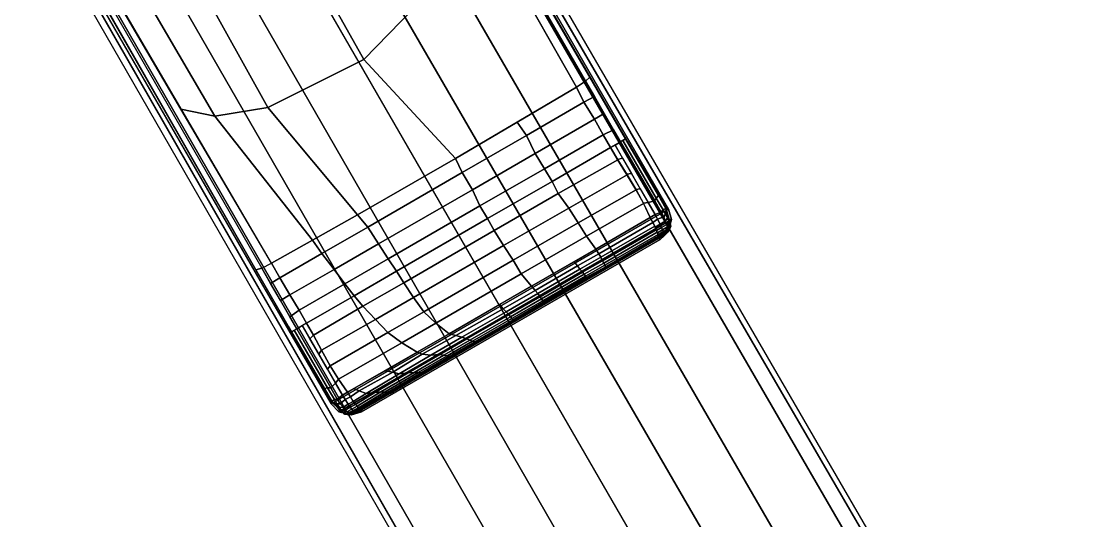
# Model space of a CAD drawing. Header units: feet. Extents: x 1888 to 2477, y 2252 to 2616.
# Drawn here: x 2189.427 to 2193.439, y 2321.193 to 2323.09 of the extents above; entities that cross this region are included whole.
import ezdxf

# ---------------------------------------------------------------- set-up
doc = ezdxf.new("R2010")
doc.units = ezdxf.units.FT
doc.layers.add('TABLE-BASE', color=6, linetype='Continuous')
doc.layers.add('TABLE-TOPVEN', color=6, linetype='Continuous')

# ---------------------------------------------------------------- blocks, each defined once
blk = doc.blocks.new('table')
at = {"layer": 'TABLE-BASE'}
for points in [[(-0.1795, 3.5053, 27.324), (-4.2201, 10.5039, 27.3241), (-5.5798, 9.7189, 27.3241), (-1.5391, 2.7203, 27.324)], [(-0.1914, 3.5149, 27.008), (-3.6412, 9.4441, 26.5054), (-3.8091, 9.792, 27.324), (-0.1795, 3.5053, 27.324)], [(-0.4957, 4.0374, 26.8751), (-3.5915, 9.341, 26.2628), (-3.6412, 9.4441, 26.5054), (-0.5119, 4.0658, 26.9613)], [(-0.4957, 4.0374, 26.8751), (-0.5135, 4.0205, 26.8191), (-3.586, 9.3296, 26.2362), (-3.5915, 9.341, 26.2628)], [(-0.5499, 3.997, 26.7966), (-3.5812, 9.3196, 26.2126), (-3.586, 9.3296, 26.2362), (-0.5135, 4.0205, 26.8191)], [(-4.9514, 8.6877, 26.5054), (-1.5415, 2.7354, 27.008), (-1.5391, 2.7203, 27.324), (-5.1688, 9.007, 27.324)], [(-4.8869, 8.593, 26.2628), (-1.8418, 3.2602, 26.8751), (-1.8583, 3.2885, 26.9613), (-4.9514, 8.6877, 26.5054)], [(-4.8869, 8.593, 26.2628), (-4.8799, 8.5827, 26.2362), (-1.8183, 3.2672, 26.8191), (-1.8418, 3.2602, 26.8751)], [(-1.8183, 3.2672, 26.8191), (-1.7797, 3.287, 26.7966), (-4.8736, 8.5734, 26.2126), (-4.8799, 8.5827, 26.2362)], [(-1.8114, 6.3608, 3.5733), (-1.8577, 6.3297, 3.6431), (1.1032, 1.218, 3.1879), (1.1559, 1.2533, 3.1165)], [(-2.0683, 6.2081, 3.6824), (0.89, 1.0948, 3.2217), (1.1032, 1.218, 3.1879), (-1.8577, 6.3297, 3.6431)], [(-2.2849, 6.083, 3.7191), (0.6759, 0.9713, 3.2461), (0.89, 1.0948, 3.2217), (-2.0683, 6.2081, 3.6824)], [(0.4527, 0.8424, 3.2684), (0.6759, 0.9713, 3.2461), (-2.2849, 6.083, 3.7191), (-2.502, 5.9577, 3.7402)], [(-2.5, 5.9589, 3.7402), (-2.717, 5.8335, 3.7191), (0.2295, 0.7135, 3.2461), (0.4527, 0.8424, 3.2684)], [(-1.6541, 5.9423, 26.5818), (-0.9053, 4.6238, 26.7271), (-1.4069, 4.1076, 26.5876), (-2.149, 5.4292, 26.4418)], [(-2.9336, 5.7085, 3.6824), (0.0154, 0.5899, 3.2217), (0.2295, 0.7135, 3.2461), (-2.717, 5.8335, 3.7191)], [(-3.1442, 5.5869, 3.6431), (-0.1978, 0.4668, 3.1879), (0.0154, 0.5899, 3.2217), (-2.9336, 5.7085, 3.6824)], [(-0.2548, 0.4388, 3.1165), (-0.1978, 0.4668, 3.1879), (-3.1442, 5.5869, 3.6431), (-3.1944, 5.5624, 3.5733)], [(-2.149, 5.4292, 26.4418), (-1.4069, 4.1076, 26.5876), (-1.7936, 3.9145, 26.606), (-2.5285, 5.2364, 26.4579)], [(-2.7777, 5.1971, 26.5221), (-2.0078, 3.8802, 26.6609), (-2.1451, 3.9085, 26.727), (-2.919, 5.2274, 26.5805)], [(-2.5285, 5.2364, 26.4579), (-1.7936, 3.9145, 26.606), (-2.0078, 3.8802, 26.6609), (-2.7777, 5.1971, 26.5221)], [(-0.9053, 4.6238, 26.7271), (-0.5499, 3.997, 26.7966), (-1.0378, 3.7087, 26.7356), (-1.4069, 4.1076, 26.5876)], [(-1.4069, 4.1076, 26.5876), (-1.0378, 3.7087, 26.7356), (-1.4319, 3.4822, 26.7452), (-1.7936, 3.9145, 26.606)], [(-0.3517, 3.7885, 26.8915), (-0.4957, 4.0374, 26.8751), (-0.5119, 4.0658, 26.9613), (-0.364, 3.8116, 26.9829)], [(-0.5199, 3.9361, 26.8023), (-0.5499, 3.997, 26.7966), (-0.5135, 4.0205, 26.8191), (-0.4777, 3.9587, 26.8231)], [(-0.3719, 3.7763, 26.8347), (-0.5135, 4.0205, 26.8191), (-0.4957, 4.0374, 26.8751), (-0.3517, 3.7885, 26.8915)], [(-1.0378, 3.7087, 26.7356), (-0.5499, 3.997, 26.7966), (-0.7885, 3.8549, 26.7565)], [(-0.5199, 3.9361, 26.8023), (-0.7513, 3.8024, 26.7668), (-0.7885, 3.8549, 26.7565), (-0.5499, 3.997, 26.7966)], [(-0.4768, 3.8679, 26.8072), (-0.716, 3.7298, 26.7708), (-0.7513, 3.8024, 26.7668), (-0.5199, 3.9361, 26.8023)], [(-0.4768, 3.8679, 26.8072), (-0.5199, 3.9361, 26.8023), (-0.4777, 3.9587, 26.8231), (-0.4379, 3.8901, 26.8274)], [(-2.0078, 3.8802, 26.6609), (-1.6133, 3.3798, 26.7669), (-1.7797, 3.287, 26.7966), (-2.1451, 3.9085, 26.727)], [(-1.7936, 3.9145, 26.606), (-1.4319, 3.4822, 26.7452), (-1.6133, 3.3798, 26.7669), (-2.0078, 3.8802, 26.6609)], [(-0.4425, 3.8047, 26.8096), (-0.4768, 3.8679, 26.8072), (-0.4379, 3.8901, 26.8274), (-0.4002, 3.8251, 26.8316)], [(-0.7513, 3.8024, 26.7668), (-1.0101, 3.653, 26.7496), (-1.0378, 3.7087, 26.7356), (-0.7885, 3.8549, 26.7565)], [(-0.4425, 3.8047, 26.8096), (-0.6791, 3.668, 26.773), (-0.716, 3.7298, 26.7708), (-0.4768, 3.8679, 26.8072)], [(-0.716, 3.7298, 26.7708), (-0.9695, 3.5834, 26.7513), (-1.0101, 3.653, 26.7496), (-0.7513, 3.8024, 26.7668)], [(-0.4121, 3.7532, 26.8104), (-0.6483, 3.6168, 26.7744), (-0.6791, 3.668, 26.773), (-0.4425, 3.8047, 26.8096)], [(-0.4121, 3.7532, 26.8104), (-0.4425, 3.8047, 26.8096), (-0.4002, 3.8251, 26.8316), (-0.3719, 3.7763, 26.8347)], [(-0.2195, 3.5595, 26.8896), (-0.3517, 3.7885, 26.8915), (-0.364, 3.8116, 26.9829), (-0.2205, 3.5649, 27.0038)], [(-0.383, 3.7038, 26.8107), (-0.6236, 3.5674, 26.7803), (-0.6483, 3.6168, 26.7744), (-0.4121, 3.7532, 26.8104)], [(-0.3841, 3.7055, 26.8107), (-0.4121, 3.7532, 26.8104), (-0.3945, 3.7633, 26.821), (-0.3639, 3.7102, 26.8205)], [(-0.2608, 3.5317, 26.8193), (-0.3945, 3.7633, 26.821), (-0.3719, 3.7763, 26.8347), (-0.2345, 3.5383, 26.8334)], [(-0.2345, 3.5383, 26.8334), (-0.3719, 3.7763, 26.8347), (-0.3626, 3.7819, 26.8607), (-0.2283, 3.5492, 26.859)], [(-0.2283, 3.5492, 26.859), (-0.3626, 3.7819, 26.8607), (-0.3517, 3.7885, 26.8915), (-0.2195, 3.5595, 26.8896)], [(-1.0101, 3.653, 26.7496), (-1.3913, 3.4329, 26.7564), (-1.4319, 3.4822, 26.7452), (-1.0378, 3.7087, 26.7356)], [(-0.6791, 3.668, 26.773), (-0.9393, 3.5178, 26.7533), (-0.9695, 3.5834, 26.7513), (-0.716, 3.7298, 26.7708)], [(-0.3479, 3.6464, 26.8112), (-0.3841, 3.7055, 26.8107), (-0.3639, 3.7102, 26.8205), (-0.3285, 3.6489, 26.8201)], [(-0.6483, 3.6168, 26.7744), (-0.9078, 3.467, 26.7538), (-0.9393, 3.5178, 26.7533), (-0.6791, 3.668, 26.773)], [(-0.3456, 3.6427, 26.8113), (-0.5807, 3.5094, 26.7818), (-0.6236, 3.5674, 26.7803), (-0.383, 3.7038, 26.8107)], [(-0.9695, 3.5834, 26.7513), (-1.3477, 3.3651, 26.7611), (-1.3913, 3.4329, 26.7564), (-1.0101, 3.653, 26.7496)], [(-0.3093, 3.5822, 26.8117), (-0.5427, 3.4503, 26.7821), (-0.5807, 3.5094, 26.7818), (-0.3456, 3.6427, 26.8113)], [(-0.3107, 3.5845, 26.8117), (-0.3479, 3.6464, 26.8112), (-0.3285, 3.6489, 26.8201), (-0.293, 3.5874, 26.8197)], [(-0.9393, 3.5178, 26.7533), (-1.3086, 3.3046, 26.763), (-1.3477, 3.3651, 26.7611), (-0.9695, 3.5834, 26.7513)], [(-0.6483, 3.6168, 26.7744), (-0.6236, 3.5674, 26.7803), (-0.8814, 3.4186, 26.7618), (-0.9078, 3.467, 26.7538)], [(-0.2793, 3.5274, 26.8117), (-0.5095, 3.396, 26.7813), (-0.5427, 3.4503, 26.7821), (-0.3093, 3.5822, 26.8117)], [(-0.2801, 3.5291, 26.8117), (-0.3107, 3.5845, 26.8117), (-0.293, 3.5874, 26.8197), (-0.2608, 3.5317, 26.8193)], [(-0.6236, 3.5674, 26.7803), (-0.5807, 3.5094, 26.7818), (-0.8435, 3.3579, 26.7626), (-0.8814, 3.4186, 26.7618)], [(-0.2325, 3.4828, 26.8243), (-0.2608, 3.5317, 26.8193), (-0.2345, 3.5383, 26.8334), (-0.2079, 3.4928, 26.8374)], [(-0.2079, 3.4928, 26.8374), (-0.2345, 3.5383, 26.8334), (-0.2283, 3.5492, 26.859), (-0.201, 3.5021, 26.8639)], [(-0.201, 3.5021, 26.8639), (-0.2283, 3.5492, 26.859), (-0.2195, 3.5595, 26.8896), (-0.1896, 3.508, 26.8947)], [(-0.1896, 3.508, 26.8947), (-0.2195, 3.5595, 26.8896), (-0.2205, 3.5649, 27.0038), (-0.1914, 3.5149, 27.008)], [(-0.1674, 3.4627, 27.324), (-0.1795, 3.5053, 27.324), (-1.5391, 2.7203, 27.324), (-1.5082, 2.6886, 27.324)], [(-0.9078, 3.467, 26.7538), (-1.2758, 3.2545, 26.7627), (-1.3086, 3.3046, 26.763), (-0.9393, 3.5178, 26.7533)], [(-0.5807, 3.5094, 26.7818), (-0.5427, 3.4503, 26.7821), (-0.8056, 3.2988, 26.7627), (-0.8435, 3.3579, 26.7626)], [(-0.2529, 3.4711, 26.8112), (-0.4717, 3.3434, 26.782), (-0.5095, 3.396, 26.7813), (-0.2793, 3.5274, 26.8117)], [(-0.2529, 3.4711, 26.8112), (-0.2801, 3.5291, 26.8117), (-0.2608, 3.5317, 26.8193), (-0.2325, 3.4828, 26.8243)], [(-0.2325, 3.4828, 26.8243), (-0.2079, 3.4928, 26.8374), (-0.1974, 3.4736, 26.8402), (-0.2226, 3.4646, 26.8267)], [(-0.1974, 3.4736, 26.8402), (-0.2079, 3.4928, 26.8374), (-0.201, 3.5021, 26.8639), (-0.1915, 3.4846, 26.8661)], [(-0.201, 3.5021, 26.8639), (-0.1896, 3.508, 26.8947), (-0.1877, 3.5017, 26.9), (-0.1915, 3.4846, 26.8661)], [(-0.1835, 3.4688, 26.8721), (-0.1835, 3.4688, 26.8721), (-0.1915, 3.4846, 26.8661), (-0.1877, 3.5017, 26.9)], [(-0.1758, 3.4634, 26.9324), (-0.1896, 3.508, 26.8947), (-0.1896, 3.508, 26.8947), (-0.1914, 3.5149, 27.008)], [(-0.1758, 3.4634, 26.9324), (-0.1914, 3.5149, 27.008), (-0.1795, 3.5053, 27.324), (-0.1674, 3.4627, 27.324)], [(-0.1835, 3.4688, 26.8721), (-0.1877, 3.5017, 26.9), (-0.1851, 3.4934, 26.907), (-0.178, 3.457, 26.8794)], [(-0.178, 3.457, 26.8794), (-0.1851, 3.4934, 26.907), (-0.1823, 3.4845, 26.9146), (-0.1732, 3.4453, 26.8897)], [(-1.3913, 3.4329, 26.7564), (-1.5766, 3.3259, 26.7754), (-1.6133, 3.3798, 26.7669), (-1.4319, 3.4822, 26.7452)], [(-1.5082, 2.6886, 27.324), (-1.4572, 2.6754, 27.324), (-0.1815, 3.4119, 27.324), (-0.1674, 3.4627, 27.324)], [(-0.9078, 3.467, 26.7538), (-0.8814, 3.4186, 26.7618), (-1.2457, 3.2084, 26.7672), (-1.2758, 3.2545, 26.7627)], [(-0.5427, 3.4503, 26.7821), (-0.5095, 3.396, 26.7813), (-0.7729, 3.2439, 26.7619), (-0.8056, 3.2988, 26.7627)], [(-0.4602, 3.325, 26.7858), (-0.4717, 3.3434, 26.782), (-0.2529, 3.4711, 26.8112), (-0.2424, 3.4518, 26.8139)], [(-0.4523, 3.3111, 26.7908), (-0.4602, 3.325, 26.7858), (-0.2424, 3.4518, 26.8139), (-0.2346, 3.4362, 26.8203)], [(-0.2529, 3.4711, 26.8112), (-0.2325, 3.4828, 26.8243), (-0.2226, 3.4646, 26.8267), (-0.2424, 3.4518, 26.8139)], [(-0.2424, 3.4518, 26.8139), (-0.2226, 3.4646, 26.8267), (-0.2128, 3.445, 26.8343), (-0.233, 3.4326, 26.8223)], [(-0.2226, 3.4646, 26.8267), (-0.1974, 3.4736, 26.8402), (-0.1924, 3.4568, 26.8474), (-0.2128, 3.445, 26.8343)], [(-0.2128, 3.445, 26.8343), (-0.1924, 3.4568, 26.8474), (-0.1863, 3.443, 26.8577), (-0.2067, 3.4313, 26.8446)], [(-0.1974, 3.4736, 26.8402), (-0.1915, 3.4846, 26.8661), (-0.1835, 3.4688, 26.8721), (-0.1924, 3.4568, 26.8474)], [(-0.1924, 3.4568, 26.8474), (-0.1835, 3.4688, 26.8721), (-0.178, 3.457, 26.8794), (-0.1863, 3.443, 26.8577)], [(-0.1815, 3.4119, 27.324), (-0.1904, 3.4126, 26.9026), (-0.1758, 3.4634, 26.9324), (-0.1674, 3.4627, 27.324)], [(-0.1863, 3.443, 26.8577), (-0.178, 3.457, 26.8794), (-0.1732, 3.4453, 26.8897), (-0.1827, 3.4338, 26.8673)], [(-0.1701, 3.437, 26.8996), (-0.1796, 3.4756, 26.9221), (-0.1758, 3.4634, 26.9324), (-0.1826, 3.4397, 26.9185)], [(-0.1732, 3.4453, 26.8897), (-0.1823, 3.4845, 26.9146), (-0.1796, 3.4756, 26.9221), (-0.1701, 3.437, 26.8996)], [(-1.3477, 3.3651, 26.7611), (-1.5265, 3.2619, 26.7787), (-1.5766, 3.3259, 26.7754), (-1.3913, 3.4329, 26.7564)], [(-1.4572, 2.6754, 27.324), (-1.4162, 2.6874, 27.324), (-0.2124, 3.3824, 27.324), (-0.1815, 3.4119, 27.324)], [(-0.8814, 3.4186, 26.7618), (-0.8435, 3.3579, 26.7626), (-1.2061, 3.1486, 26.7672), (-1.2457, 3.2084, 26.7672)], [(-0.4453, 3.2971, 26.8007), (-0.4523, 3.3111, 26.7908), (-0.2346, 3.4362, 26.8203), (-0.2281, 3.4219, 26.8299)], [(-0.4401, 3.2878, 26.8105), (-0.4453, 3.2971, 26.8007), (-0.2281, 3.4219, 26.8299), (-0.2241, 3.4119, 26.8395)], [(-0.4357, 3.2798, 26.8221), (-0.4401, 3.2878, 26.8105), (-0.2241, 3.4119, 26.8395), (-0.2211, 3.4032, 26.8509)], [(-0.233, 3.4326, 26.8223), (-0.2128, 3.445, 26.8343), (-0.2067, 3.4313, 26.8446), (-0.2269, 3.4189, 26.8325)], [(-0.2269, 3.4189, 26.8325), (-0.2067, 3.4313, 26.8446), (-0.2031, 3.4221, 26.8542), (-0.2233, 3.4097, 26.8422)], [(-0.2233, 3.4097, 26.8422), (-0.2031, 3.4221, 26.8542), (-0.2005, 3.4142, 26.8652), (-0.2207, 3.4018, 26.8532)], [(-0.1993, 3.4098, 26.8728), (-0.2005, 3.4142, 26.8652), (-0.2207, 3.4018, 26.8532), (-0.2192, 3.3957, 26.8645)], [(-0.2207, 3.4018, 26.8532), (-0.2005, 3.4142, 26.8652), (-0.1993, 3.4098, 26.8728), (-0.2192, 3.3957, 26.8645)], [(-0.2192, 3.3957, 26.8645), (-0.1993, 3.4098, 26.8728), (-0.1987, 3.4065, 26.8804), (-0.2186, 3.3922, 26.8732)], [(-0.2067, 3.4313, 26.8446), (-0.1863, 3.443, 26.8577), (-0.1827, 3.4338, 26.8673), (-0.2031, 3.4221, 26.8542)], [(-0.2031, 3.4221, 26.8542), (-0.1827, 3.4338, 26.8673), (-0.1801, 3.4259, 26.8783), (-0.2005, 3.4142, 26.8652)], [(-0.2005, 3.4142, 26.8652), (-0.1801, 3.4259, 26.8783), (-0.1789, 3.4215, 26.8859), (-0.1993, 3.4098, 26.8728)], [(-0.2005, 3.4142, 26.8652), (-0.1801, 3.4259, 26.8783), (-0.1789, 3.4215, 26.8859), (-0.1993, 3.4098, 26.8728)], [(-0.1983, 3.4031, 26.8889), (-0.1782, 3.418, 26.8933), (-0.1904, 3.4126, 26.9026), (-0.1996, 3.3964, 26.9026)], [(-0.1966, 3.3974, 27.324), (-0.1996, 3.3964, 26.9026), (-0.1904, 3.4126, 26.9026), (-0.1815, 3.4119, 27.324)], [(-0.1987, 3.4065, 26.8804), (-0.1993, 3.4098, 26.8728), (-0.1789, 3.4215, 26.8859), (-0.1786, 3.4201, 26.889)], [(-0.1987, 3.4065, 26.8804), (-0.1786, 3.4201, 26.889), (-0.1782, 3.418, 26.8933), (-0.1983, 3.4031, 26.8889)], [(-0.1826, 3.4397, 26.9185), (-0.1826, 3.4397, 26.9185), (-0.1904, 3.4126, 26.9026), (-0.1701, 3.437, 26.8996)], [(-0.1904, 3.4126, 26.9026), (-0.1904, 3.4126, 26.9026), (-0.1782, 3.418, 26.8933), (-0.1701, 3.437, 26.8996)], [(-0.1827, 3.4338, 26.8673), (-0.1732, 3.4453, 26.8897), (-0.1701, 3.437, 26.8996), (-0.1801, 3.4259, 26.8783)], [(-0.1801, 3.4259, 26.8783), (-0.1701, 3.437, 26.8996), (-0.1701, 3.437, 26.8996), (-0.1789, 3.4215, 26.8859)], [(-0.1801, 3.4259, 26.8783), (-0.1701, 3.437, 26.8996), (-0.1701, 3.437, 26.8996), (-0.1789, 3.4215, 26.8859)], [(-0.1789, 3.4215, 26.8859), (-0.1701, 3.437, 26.8996), (-0.1701, 3.437, 26.8996), (-0.1782, 3.418, 26.8933)], [(-1.5766, 3.3259, 26.7754), (-1.7454, 3.2285, 26.8023), (-1.7797, 3.287, 26.7966), (-1.6133, 3.3798, 26.7669)], [(-1.3086, 3.3046, 26.763), (-1.4839, 3.2034, 26.7809), (-1.5265, 3.2619, 26.7787), (-1.3477, 3.3651, 26.7611)], [(-1.4162, 2.6874, 27.324), (-1.4161, 2.696, 26.8986), (-0.2199, 3.3866, 26.8986), (-0.2124, 3.3824, 27.324)], [(-0.5095, 3.396, 26.7813), (-0.4717, 3.3434, 26.782), (-0.731, 3.1944, 26.7612), (-0.7729, 3.2439, 26.7619)], [(-0.432, 3.273, 26.833), (-0.4357, 3.2798, 26.8221), (-0.2211, 3.4032, 26.8509), (-0.2193, 3.3966, 26.8625)], [(-0.4312, 3.2652, 26.8697), (-0.2199, 3.3866, 26.8986), (-0.434, 3.263, 26.8986)], [(-0.4306, 3.271, 26.843), (-0.432, 3.273, 26.833), (-0.2193, 3.3966, 26.8625), (-0.2187, 3.3927, 26.8717)], [(-0.4312, 3.2652, 26.8697), (-0.43, 3.2674, 26.856), (-0.2187, 3.3888, 26.8848), (-0.2199, 3.3866, 26.8986)], [(-0.43, 3.2674, 26.856), (-0.4306, 3.271, 26.843), (-0.2187, 3.3927, 26.8717), (-0.2187, 3.3888, 26.8848)], [(-0.2188, 3.3887, 26.8853), (-0.1983, 3.4031, 26.8889), (-0.1996, 3.3964, 26.9026), (-0.2199, 3.3866, 26.8986)], [(-0.2124, 3.3824, 27.324), (-0.2199, 3.3866, 26.8986), (-0.1996, 3.3964, 26.9026), (-0.1966, 3.3974, 27.324)], [(-0.2186, 3.3922, 26.8732), (-0.1987, 3.4065, 26.8804), (-0.1983, 3.4031, 26.8889), (-0.2188, 3.3887, 26.8853)], [(-1.5265, 3.2619, 26.7787), (-1.7045, 3.1591, 26.8072), (-1.7454, 3.2285, 26.8023), (-1.5766, 3.3259, 26.7754)], [(-0.8435, 3.3579, 26.7626), (-0.8056, 3.2988, 26.7627), (-1.1645, 3.0916, 26.7672), (-1.2061, 3.1486, 26.7672)], [(-0.5457, 3.2762, 26.7768), (-0.5591, 3.2932, 26.775), (-0.4717, 3.3434, 26.782), (-0.4602, 3.325, 26.7858)], [(-0.5362, 3.2628, 26.782), (-0.5457, 3.2762, 26.7768), (-0.4602, 3.325, 26.7858), (-0.4523, 3.3111, 26.7908)], [(-1.8418, 3.2602, 26.8751), (-1.6982, 3.011, 26.8915), (-1.7121, 3.0332, 26.9829), (-1.8583, 3.2885, 26.9613)], [(-1.7797, 3.287, 26.7966), (-1.7454, 3.2285, 26.8023), (-1.7827, 3.2053, 26.8231), (-1.8183, 3.2672, 26.8191)], [(-1.2758, 3.2545, 26.7627), (-1.4461, 3.1562, 26.7806), (-1.4839, 3.2034, 26.7809), (-1.3086, 3.3046, 26.763)], [(-0.8056, 3.2988, 26.7627), (-0.7729, 3.2439, 26.7619), (-1.1164, 3.0456, 26.7665), (-1.1645, 3.0916, 26.7672)], [(-0.7166, 3.1775, 26.7667), (-0.731, 3.1944, 26.7612), (-0.5591, 3.2932, 26.775), (-0.5457, 3.2762, 26.7768)], [(-0.5261, 3.2506, 26.7921), (-0.5362, 3.2628, 26.782), (-0.4523, 3.3111, 26.7908), (-0.4453, 3.2971, 26.8007)], [(-0.5191, 3.2424, 26.8019), (-0.5261, 3.2506, 26.7921), (-0.4453, 3.2971, 26.8007), (-0.4401, 3.2878, 26.8105)], [(-0.514, 3.2348, 26.8135), (-0.5191, 3.2424, 26.8019), (-0.4401, 3.2878, 26.8105), (-0.4357, 3.2798, 26.8221)], [(-0.511, 3.2289, 26.8252), (-0.514, 3.2348, 26.8135), (-0.4357, 3.2798, 26.8221), (-0.432, 3.273, 26.833)], [(-1.8183, 3.2672, 26.8191), (-1.6776, 3.0225, 26.8347), (-1.6982, 3.011, 26.8915), (-1.8418, 3.2602, 26.8751)], [(-1.4839, 3.2034, 26.7809), (-1.6679, 3.0972, 26.8096), (-1.7045, 3.1591, 26.8072), (-1.5265, 3.2619, 26.7787)], [(-1.2758, 3.2545, 26.7627), (-1.2457, 3.2084, 26.7672), (-1.4104, 3.1135, 26.783), (-1.4461, 3.1562, 26.7806)], [(-0.7729, 3.2439, 26.7619), (-0.731, 3.1944, 26.7612), (-1.0628, 3.0028, 26.7641), (-1.1164, 3.0456, 26.7665)], [(-0.7061, 3.1649, 26.7719), (-0.7166, 3.1775, 26.7667), (-0.5457, 3.2762, 26.7768), (-0.5362, 3.2628, 26.782)], [(-0.6968, 3.1522, 26.7816), (-0.7061, 3.1649, 26.7719), (-0.5362, 3.2628, 26.782), (-0.5261, 3.2506, 26.7921)], [(-0.6903, 3.1438, 26.7914), (-0.6968, 3.1522, 26.7816), (-0.5261, 3.2506, 26.7921), (-0.5191, 3.2424, 26.8019)], [(-0.6857, 3.1358, 26.8029), (-0.6903, 3.1438, 26.7914), (-0.5191, 3.2424, 26.8019), (-0.514, 3.2348, 26.8135)], [(-0.5102, 3.2198, 26.8611), (-0.4312, 3.2652, 26.8697), (-0.434, 3.263, 26.8986), (-0.5136, 3.217, 26.8986)], [(-0.5098, 3.2254, 26.8343), (-0.511, 3.2289, 26.8252), (-0.432, 3.273, 26.833), (-0.4306, 3.271, 26.843)], [(-0.5102, 3.2198, 26.8611), (-0.5089, 3.222, 26.8474), (-0.43, 3.2674, 26.856), (-0.4312, 3.2652, 26.8697)], [(-0.5089, 3.222, 26.8474), (-0.5098, 3.2254, 26.8343), (-0.4306, 3.271, 26.843), (-0.43, 3.2674, 26.856)], [(-1.7454, 3.2285, 26.8023), (-1.7045, 3.1591, 26.8072), (-1.7432, 3.1365, 26.8274), (-1.7827, 3.2053, 26.8231)], [(-1.4461, 3.1562, 26.7806), (-1.6375, 3.0457, 26.8104), (-1.6679, 3.0972, 26.8096), (-1.4839, 3.2034, 26.7809)], [(-1.2457, 3.2084, 26.7672), (-1.2061, 3.1486, 26.7672), (-1.3598, 3.0601, 26.7819), (-1.4104, 3.1135, 26.783)], [(-0.6829, 3.1299, 26.8143), (-0.6857, 3.1358, 26.8029), (-0.514, 3.2348, 26.8135), (-0.511, 3.2289, 26.8252)], [(-0.6812, 3.1213, 26.8504), (-0.5102, 3.2198, 26.8611), (-0.5136, 3.217, 26.8986), (-0.6844, 3.1184, 26.8986)], [(-0.6815, 3.1265, 26.8235), (-0.6829, 3.1299, 26.8143), (-0.511, 3.2289, 26.8252), (-0.5098, 3.2254, 26.8343)], [(-0.681, 3.1229, 26.8366), (-0.6815, 3.1265, 26.8235), (-0.5098, 3.2254, 26.8343), (-0.5089, 3.222, 26.8474)], [(-0.6812, 3.1213, 26.8504), (-0.681, 3.1229, 26.8366), (-0.5089, 3.222, 26.8474), (-0.5102, 3.2198, 26.8611)], [(-1.7045, 3.1591, 26.8072), (-1.6679, 3.0972, 26.8096), (-1.7057, 3.0713, 26.8316), (-1.7432, 3.1365, 26.8274)], [(-1.4461, 3.1562, 26.7806), (-1.4104, 3.1135, 26.783), (-1.6102, 2.9976, 26.8107), (-1.6375, 3.0457, 26.8104)], [(-0.8451, 3.1037, 26.7641), (-0.8597, 3.1201, 26.7623), (-0.731, 3.1944, 26.7612), (-0.7166, 3.1775, 26.7667)], [(-0.833, 3.0917, 26.7694), (-0.8451, 3.1037, 26.7641), (-0.7166, 3.1775, 26.7667), (-0.7061, 3.1649, 26.7719)], [(-0.8228, 3.0796, 26.779), (-0.833, 3.0917, 26.7694), (-0.7061, 3.1649, 26.7719), (-0.6968, 3.1522, 26.7816)], [(-0.8161, 3.0712, 26.7886), (-0.8228, 3.0796, 26.779), (-0.6968, 3.1522, 26.7816), (-0.6903, 3.1438, 26.7914)], [(-1.4104, 3.1135, 26.783), (-1.3598, 3.0601, 26.7819), (-1.5771, 2.9367, 26.8112), (-1.6102, 2.9976, 26.8107)], [(-1.2061, 3.1486, 26.7672), (-1.1645, 3.0916, 26.7672), (-1.3095, 3.0081, 26.7807), (-1.3598, 3.0601, 26.7819)], [(-1.0628, 3.0028, 26.7641), (-0.8597, 3.1201, 26.7623), (-0.8451, 3.1037, 26.7641), (-1.0356, 2.9951, 26.7688)], [(-0.811, 3.0636, 26.8), (-0.8161, 3.0712, 26.7886), (-0.6903, 3.1438, 26.7914), (-0.6857, 3.1358, 26.8029)], [(-0.8075, 3.0581, 26.8118), (-0.811, 3.0636, 26.8), (-0.6857, 3.1358, 26.8029), (-0.6829, 3.1299, 26.8143)], [(-0.8049, 3.0499, 26.8477), (-0.6812, 3.1213, 26.8504), (-0.6844, 3.1184, 26.8986), (-0.8083, 3.0469, 26.8986)], [(-0.8055, 3.055, 26.821), (-0.8075, 3.0581, 26.8118), (-0.6829, 3.1299, 26.8143), (-0.6815, 3.1265, 26.8235)], [(-0.8042, 3.0518, 26.834), (-0.8055, 3.055, 26.821), (-0.6815, 3.1265, 26.8235), (-0.681, 3.1229, 26.8366)], [(-0.8049, 3.0499, 26.8477), (-0.8042, 3.0518, 26.834), (-0.681, 3.1229, 26.8366), (-0.6812, 3.1213, 26.8504)], [(-1.6679, 3.0972, 26.8096), (-1.6375, 3.0457, 26.8104), (-1.6776, 3.0225, 26.8347), (-1.7057, 3.0713, 26.8316)], [(-1.1645, 3.0916, 26.7672), (-1.1164, 3.0456, 26.7665), (-1.2544, 2.9661, 26.7783), (-1.3095, 3.0081, 26.7807)], [(-1.0356, 2.9951, 26.7688), (-0.8451, 3.1037, 26.7641), (-0.833, 3.0917, 26.7694), (-1.0113, 2.9887, 26.7731)], [(-1.0113, 2.9887, 26.7731), (-0.833, 3.0917, 26.7694), (-0.8228, 3.0796, 26.779), (-0.9913, 2.9823, 26.7821)], [(-0.9913, 2.9823, 26.7821), (-0.8228, 3.0796, 26.779), (-0.8161, 3.0712, 26.7886), (-0.9802, 2.9764, 26.7915)], [(-0.9802, 2.9764, 26.7915), (-0.8161, 3.0712, 26.7886), (-0.811, 3.0636, 26.8), (-0.9688, 2.9725, 26.8028)], [(-1.6982, 3.011, 26.8915), (-1.566, 2.7821, 26.8896), (-1.5702, 2.7856, 27.0038), (-1.7121, 3.0332, 26.9829)], [(-1.655, 3.0356, 26.821), (-1.5213, 2.804, 26.8193), (-1.5402, 2.7845, 26.8334), (-1.6776, 3.0225, 26.8347)], [(-1.6375, 3.0457, 26.8104), (-1.6102, 2.9976, 26.8107), (-1.6244, 2.9825, 26.8205), (-1.655, 3.0356, 26.821)], [(-1.3598, 3.0601, 26.7819), (-1.3095, 3.0081, 26.7807), (-1.5421, 2.8735, 26.8117), (-1.5771, 2.9367, 26.8112)], [(-1.1164, 3.0456, 26.7665), (-1.0628, 3.0028, 26.7641), (-1.1918, 2.9285, 26.7737), (-1.2544, 2.9661, 26.7783)], [(-0.9688, 2.9725, 26.8028), (-0.811, 3.0636, 26.8), (-0.8075, 3.0581, 26.8118), (-0.9601, 2.9699, 26.8142)], [(-0.9601, 2.9699, 26.8142), (-0.8075, 3.0581, 26.8118), (-0.8055, 3.055, 26.821), (-0.9549, 2.9686, 26.8233)], [(-0.9549, 2.9686, 26.8233), (-0.8055, 3.055, 26.821), (-0.8042, 3.0518, 26.834), (-0.9502, 2.9675, 26.8361)], [(-0.9502, 2.9675, 26.8361), (-0.8042, 3.0518, 26.834), (-0.8049, 3.0499, 26.8477), (-0.9472, 2.9677, 26.8497)], [(-0.9472, 2.9677, 26.8497), (-0.8049, 3.0499, 26.8477), (-0.8083, 3.0469, 26.8986), (-0.9395, 2.9711, 26.8986)], [(-1.6871, 3.0172, 26.8607), (-1.5527, 2.7846, 26.859), (-1.566, 2.7821, 26.8896), (-1.6982, 3.011, 26.8915)], [(-1.6776, 3.0225, 26.8347), (-1.5402, 2.7845, 26.8334), (-1.5527, 2.7846, 26.859), (-1.6871, 3.0172, 26.8607)], [(-1.6102, 2.9976, 26.8107), (-1.5771, 2.9367, 26.8112), (-1.5889, 2.9211, 26.8201), (-1.6244, 2.9825, 26.8205)], [(-1.3095, 3.0081, 26.7807), (-1.2544, 2.9661, 26.7783), (-1.5094, 2.8194, 26.8117), (-1.5421, 2.8735, 26.8117)], [(-1.1721, 2.9199, 26.778), (-1.1918, 2.9285, 26.7737), (-1.0628, 3.0028, 26.7641), (-1.0356, 2.9951, 26.7688)], [(-1.137, 2.916, 26.7818), (-1.1721, 2.9199, 26.778), (-1.0356, 2.9951, 26.7688), (-1.0113, 2.9887, 26.7731)], [(-1.1009, 2.9188, 26.789), (-1.137, 2.916, 26.7818), (-1.0113, 2.9887, 26.7731), (-0.9913, 2.9823, 26.7821)], [(-1.0841, 2.9163, 26.7978), (-1.1009, 2.9188, 26.789), (-0.9913, 2.9823, 26.7821), (-0.9802, 2.9764, 26.7915)], [(-1.2544, 2.9661, 26.7783), (-1.1918, 2.9285, 26.7737), (-1.4728, 2.7668, 26.8112), (-1.5094, 2.8194, 26.8117)], [(-1.0715, 2.9131, 26.8084), (-1.0841, 2.9163, 26.7978), (-0.9802, 2.9764, 26.7915), (-0.9688, 2.9725, 26.8028)], [(-1.0629, 2.9105, 26.8197), (-1.0715, 2.9131, 26.8084), (-0.9688, 2.9725, 26.8028), (-0.9601, 2.9699, 26.8142)], [(-1.0578, 2.9091, 26.8286), (-1.0629, 2.9105, 26.8197), (-0.9601, 2.9699, 26.8142), (-0.9549, 2.9686, 26.8233)], [(-1.0503, 2.9096, 26.8411), (-1.0578, 2.9091, 26.8286), (-0.9549, 2.9686, 26.8233), (-0.9502, 2.9675, 26.8361)], [(-1.0473, 2.9098, 26.8546), (-1.0503, 2.9096, 26.8411), (-0.9502, 2.9675, 26.8361), (-0.9472, 2.9677, 26.8497)], [(-1.0473, 2.9098, 26.8546), (-0.9472, 2.9677, 26.8497), (-0.9395, 2.9711, 26.8986), (-1.0413, 2.9124, 26.8986)], [(-1.5771, 2.9367, 26.8112), (-1.5421, 2.8735, 26.8117), (-1.5534, 2.8596, 26.8197), (-1.5889, 2.9211, 26.8201)], [(-1.2894, 2.8473, 26.7922), (-1.3213, 2.8539, 26.791), (-1.1918, 2.9285, 26.7737), (-1.1721, 2.9199, 26.778)], [(-1.265, 2.8414, 26.7954), (-1.2894, 2.8473, 26.7922), (-1.1721, 2.9199, 26.778), (-1.137, 2.916, 26.7818)], [(-1.2285, 2.8447, 26.8015), (-1.265, 2.8414, 26.7954), (-1.137, 2.916, 26.7818), (-1.1009, 2.9188, 26.789)], [(-1.2036, 2.847, 26.8088), (-1.2285, 2.8447, 26.8015), (-1.1009, 2.9188, 26.789), (-1.0841, 2.9163, 26.7978)], [(-1.1873, 2.846, 26.8187), (-1.2036, 2.847, 26.8088), (-1.0841, 2.9163, 26.7978), (-1.0715, 2.9131, 26.8084)], [(-1.1753, 2.8454, 26.8292), (-1.1873, 2.846, 26.8187), (-1.0715, 2.9131, 26.8084), (-1.0629, 2.9105, 26.8197)], [(-1.1699, 2.8442, 26.8379), (-1.1753, 2.8454, 26.8292), (-1.0629, 2.9105, 26.8197), (-1.0578, 2.9091, 26.8286)], [(-1.162, 2.8449, 26.8502), (-1.1699, 2.8442, 26.8379), (-1.0578, 2.9091, 26.8286), (-1.0503, 2.9096, 26.8411)], [(-1.1542, 2.8479, 26.8631), (-1.162, 2.8449, 26.8502), (-1.0503, 2.9096, 26.8411), (-1.0473, 2.9098, 26.8546)], [(-1.1542, 2.8479, 26.8631), (-1.0473, 2.9098, 26.8546), (-1.0413, 2.9124, 26.8986), (-1.1596, 2.8441, 26.8986)], [(-1.5421, 2.8735, 26.8117), (-1.5094, 2.8194, 26.8117), (-1.5213, 2.804, 26.8193), (-1.5534, 2.8596, 26.8197)], [(-1.4256, 2.7725, 26.8081), (-1.4467, 2.7818, 26.8077), (-1.3213, 2.8539, 26.791), (-1.2894, 2.8473, 26.7922)], [(-1.5094, 2.8194, 26.8117), (-1.4728, 2.7668, 26.8112), (-1.4931, 2.755, 26.8243), (-1.5213, 2.804, 26.8193)], [(-1.3974, 2.7622, 26.814), (-1.4256, 2.7725, 26.8081), (-1.2894, 2.8473, 26.7922), (-1.265, 2.8414, 26.7954)], [(-1.362, 2.7658, 26.8197), (-1.3974, 2.7622, 26.814), (-1.265, 2.8414, 26.7954), (-1.2285, 2.8447, 26.8015)], [(-1.3378, 2.7683, 26.8263), (-1.362, 2.7658, 26.8197), (-1.2285, 2.8447, 26.8015), (-1.2036, 2.847, 26.8088)], [(-1.3233, 2.7667, 26.836), (-1.3378, 2.7683, 26.8263), (-1.2036, 2.847, 26.8088), (-1.1873, 2.846, 26.8187)], [(-1.3112, 2.7663, 26.8462), (-1.3233, 2.7667, 26.836), (-1.1873, 2.846, 26.8187), (-1.1753, 2.8454, 26.8292)], [(-1.3074, 2.7643, 26.8548), (-1.3112, 2.7663, 26.8462), (-1.1753, 2.8454, 26.8292), (-1.1699, 2.8442, 26.8379)], [(-1.2999, 2.765, 26.8667), (-1.3074, 2.7643, 26.8548), (-1.1699, 2.8442, 26.8379), (-1.162, 2.8449, 26.8502)], [(-1.3014, 2.7626, 26.8805), (-1.1542, 2.8479, 26.8631), (-1.1596, 2.8441, 26.8986), (-1.3028, 2.7614, 26.8986)], [(-1.3014, 2.7626, 26.8805), (-1.2999, 2.765, 26.8667), (-1.162, 2.8449, 26.8502), (-1.1542, 2.8479, 26.8631)], [(-1.566, 2.7821, 26.8896), (-1.5363, 2.7305, 26.8947), (-1.5415, 2.7354, 27.008), (-1.5702, 2.7856, 27.0038)], [(-1.5527, 2.7846, 26.859), (-1.5255, 2.7373, 26.8639), (-1.5363, 2.7305, 26.8947), (-1.566, 2.7821, 26.8896)], [(-1.5402, 2.7845, 26.8334), (-1.5141, 2.7386, 26.8374), (-1.5255, 2.7373, 26.8639), (-1.5527, 2.7846, 26.859)], [(-1.5213, 2.804, 26.8193), (-1.4931, 2.755, 26.8243), (-1.5141, 2.7386, 26.8374), (-1.5402, 2.7845, 26.8334)], [(-1.4613, 2.7481, 26.8139), (-1.4728, 2.7668, 26.8112), (-1.4467, 2.7818, 26.8077), (-1.4256, 2.7725, 26.8081)], [(-1.4495, 2.7303, 26.8223), (-1.4613, 2.7481, 26.8139), (-1.4256, 2.7725, 26.8081), (-1.3974, 2.7622, 26.814)], [(-1.5363, 2.7305, 26.8947), (-1.5047, 2.6962, 26.9324), (-1.5415, 2.7354, 27.008), (-1.5363, 2.7305, 26.8947)], [(-1.5415, 2.7354, 27.008), (-1.5047, 2.6962, 26.9324), (-1.5082, 2.6886, 27.324), (-1.5391, 2.7203, 27.324)], [(-1.5363, 2.7305, 26.8947), (-1.5255, 2.7373, 26.8639), (-1.5152, 2.7203, 26.8661), (-1.5319, 2.7256, 26.9)], [(-1.5141, 2.7386, 26.8374), (-1.5027, 2.72, 26.8402), (-1.5152, 2.7203, 26.8661), (-1.5255, 2.7373, 26.8639)], [(-1.5141, 2.7386, 26.8374), (-1.5141, 2.7386, 26.8374), (-1.5255, 2.7373, 26.8639)], [(-1.5141, 2.7386, 26.8374), (-1.4931, 2.755, 26.8243), (-1.4823, 2.7373, 26.8267), (-1.5027, 2.72, 26.8402)], [(-1.5027, 2.72, 26.8402), (-1.4823, 2.7373, 26.8267), (-1.4703, 2.719, 26.8343), (-1.4906, 2.7072, 26.8474)], [(-1.4931, 2.755, 26.8243), (-1.4728, 2.7668, 26.8112), (-1.4613, 2.7481, 26.8139), (-1.4823, 2.7373, 26.8267)], [(-1.4823, 2.7373, 26.8267), (-1.4613, 2.7481, 26.8139), (-1.4495, 2.7303, 26.8223), (-1.4703, 2.719, 26.8343)], [(-1.4703, 2.719, 26.8343), (-1.4495, 2.7303, 26.8223), (-1.4406, 2.7181, 26.8325), (-1.4614, 2.7069, 26.8446)], [(-1.4406, 2.7181, 26.8325), (-1.4495, 2.7303, 26.8223), (-1.3974, 2.7622, 26.814), (-1.362, 2.7658, 26.8197)], [(-1.4344, 2.7104, 26.8422), (-1.4406, 2.7181, 26.8325), (-1.362, 2.7658, 26.8197), (-1.3378, 2.7683, 26.8263)], [(-1.4289, 2.7042, 26.8532), (-1.4344, 2.7104, 26.8422), (-1.3378, 2.7683, 26.8263), (-1.3233, 2.7667, 26.836)], [(-1.4243, 2.6999, 26.8645), (-1.4289, 2.7042, 26.8532), (-1.3233, 2.7667, 26.836), (-1.3112, 2.7663, 26.8462)], [(-1.4215, 2.6977, 26.8732), (-1.4243, 2.6999, 26.8645), (-1.3112, 2.7663, 26.8462), (-1.3074, 2.7643, 26.8548)], [(-1.4185, 2.696, 26.8853), (-1.4215, 2.6977, 26.8732), (-1.3074, 2.7643, 26.8548), (-1.2999, 2.765, 26.8667)], [(-1.4161, 2.696, 26.8986), (-1.4185, 2.696, 26.8853), (-1.2999, 2.765, 26.8667), (-1.3014, 2.7626, 26.8805)], [(-1.4161, 2.696, 26.8986), (-1.3014, 2.7626, 26.8805), (-1.3028, 2.7614, 26.8986), (-1.4161, 2.696, 26.8986)], [(-1.5319, 2.7256, 26.9), (-1.5152, 2.7203, 26.8661), (-1.5055, 2.7056, 26.8721)], [(-1.5319, 2.7256, 26.9), (-1.5055, 2.7056, 26.8721), (-1.498, 2.6949, 26.8794), (-1.526, 2.7192, 26.907)], [(-1.526, 2.7192, 26.907), (-1.498, 2.6949, 26.8794), (-1.4903, 2.6849, 26.8897), (-1.5197, 2.7124, 26.9146)], [(-1.5197, 2.7124, 26.9146), (-1.4903, 2.6849, 26.8897), (-1.4846, 2.6781, 26.8996), (-1.5134, 2.7055, 26.9221)], [(-1.5152, 2.7203, 26.8661), (-1.5027, 2.72, 26.8402), (-1.4906, 2.7072, 26.8474), (-1.5055, 2.7056, 26.8721)], [(-1.5134, 2.7055, 26.9221), (-1.4846, 2.6781, 26.8996), (-1.4534, 2.6834, 26.9026), (-1.5047, 2.6962, 26.9324)], [(-1.4846, 2.6781, 26.8996), (-1.4846, 2.6781, 26.8996), (-1.5134, 2.7055, 26.9221)], [(-1.4534, 2.6834, 26.9026), (-1.4572, 2.6754, 27.324), (-1.5082, 2.6886, 27.324), (-1.5047, 2.6962, 26.9324)], [(-1.5055, 2.7056, 26.8721), (-1.4906, 2.7072, 26.8474), (-1.4818, 2.6951, 26.8577), (-1.498, 2.6949, 26.8794)], [(-1.4808, 2.6902, 26.9185), (-1.4808, 2.6902, 26.9185), (-1.5047, 2.6962, 26.9324), (-1.498, 2.6945, 26.9285)], [(-1.498, 2.6949, 26.8794), (-1.4818, 2.6951, 26.8577), (-1.4756, 2.6874, 26.8673), (-1.4903, 2.6849, 26.8897)], [(-1.4906, 2.7072, 26.8474), (-1.4703, 2.719, 26.8343), (-1.4614, 2.7069, 26.8446), (-1.4818, 2.6951, 26.8577)], [(-1.4903, 2.6849, 26.8897), (-1.4756, 2.6874, 26.8673), (-1.47, 2.6812, 26.8783), (-1.4846, 2.6781, 26.8996)], [(-1.4846, 2.6781, 26.8996), (-1.4642, 2.6756, 26.8933), (-1.4534, 2.6834, 26.9026)], [(-1.4818, 2.6951, 26.8577), (-1.4614, 2.7069, 26.8446), (-1.4552, 2.6992, 26.8542), (-1.4756, 2.6874, 26.8673)], [(-1.4756, 2.6874, 26.8673), (-1.4552, 2.6992, 26.8542), (-1.4497, 2.6929, 26.8652), (-1.47, 2.6812, 26.8783)], [(-1.47, 2.6812, 26.8783), (-1.4497, 2.6929, 26.8652), (-1.4465, 2.6897, 26.8728), (-1.4668, 2.6779, 26.8859)], [(-1.4657, 2.677, 26.889), (-1.4668, 2.6779, 26.8859), (-1.4465, 2.6897, 26.8728), (-1.4439, 2.6876, 26.8804)], [(-1.4657, 2.677, 26.889), (-1.4439, 2.6876, 26.8804), (-1.4412, 2.6855, 26.8889), (-1.4642, 2.6756, 26.8933)], [(-1.4348, 2.6833, 26.9026), (-1.4534, 2.6834, 26.9026), (-1.4642, 2.6756, 26.8933), (-1.4412, 2.6855, 26.8889)], [(-1.4614, 2.7069, 26.8446), (-1.4406, 2.7181, 26.8325), (-1.4344, 2.7104, 26.8422), (-1.4552, 2.6992, 26.8542)], [(-1.4572, 2.6754, 27.324), (-1.4534, 2.6834, 26.9026), (-1.4348, 2.6833, 26.9026), (-1.4371, 2.6812, 27.324)], [(-1.4552, 2.6992, 26.8542), (-1.4344, 2.7104, 26.8422), (-1.4289, 2.7042, 26.8532), (-1.4497, 2.6929, 26.8652)], [(-1.4497, 2.6929, 26.8652), (-1.4289, 2.7042, 26.8532), (-1.4243, 2.6999, 26.8645), (-1.4465, 2.6897, 26.8728)], [(-1.4465, 2.6897, 26.8728), (-1.4243, 2.6999, 26.8645), (-1.4215, 2.6977, 26.8732), (-1.4439, 2.6876, 26.8804)], [(-1.4439, 2.6876, 26.8804), (-1.4215, 2.6977, 26.8732), (-1.4185, 2.696, 26.8853), (-1.4412, 2.6855, 26.8889)], [(-1.4412, 2.6855, 26.8889), (-1.4185, 2.696, 26.8853), (-1.4161, 2.696, 26.8986), (-1.4348, 2.6833, 26.9026)], [(-1.4161, 2.696, 26.8986), (-1.4162, 2.6874, 27.324), (-1.4371, 2.6812, 27.324), (-1.4348, 2.6833, 26.9026)], [(-1.4668, 2.6779, 26.8859), (-1.47, 2.6812, 26.8783), (-1.4846, 2.6781, 26.8996)], [(-1.4642, 2.6756, 26.8933), (-1.4668, 2.6779, 26.8859), (-1.4846, 2.6781, 26.8996)]]:
    blk.add_3dface(points, dxfattribs=at)
for points, invisible_edges in [([(-3.2652, 8.9231, 2.9398), (-1.8114, 6.3608, 3.5733), (1.1559, 1.2533, 3.1165), (1.1858, 1.2453, 2.4908)], 1), ([(-0.2628, 0.409, 2.4908), (-0.2548, 0.4388, 3.1165), (-3.1944, 5.5624, 3.5733), (-4.6865, 8.1025, 2.9398)], 4)]:
    blk.add_3dface(points, dxfattribs=dict(at, invisible_edges=invisible_edges))
at = {"layer": 'TABLE-TOPVEN', "invisible_edges": 15}
for points in [[(-1.3629, -8.6806, 28.5), (-1.3631, 32.7216, 28.5), (-6.146, 32.9008, 28.5), (-6.147, -8.8599, 28.5)], [(-6.1432, 32.9007, 27.324), (-1.3636, 32.7214, 27.324), (-1.3628, -8.6806, 27.324), (-6.1454, -8.8599, 27.324)], [(3.4112, -8.3821, 27.324), (-1.3628, -8.6806, 27.324), (-1.3636, 32.7214, 27.324), (3.4112, 32.4231, 27.324)], [(3.4112, -8.3821, 28.5), (3.4112, 32.4231, 28.5), (-1.3631, 32.7216, 28.5), (-1.3629, -8.6806, 28.5)]]:
    blk.add_3dface(points, dxfattribs=at)

msp = doc.modelspace()

# ---------------------------------------------------------------- block references
at = {"xscale": 0.9419495636793325, "yscale": 0.9419495636793325, "zscale": 0.9419495636793325}
msp.add_blockref('table', (2192.0538, 2319.075, -0.7608), dxfattribs=at)

doc.saveas('drawing.dxf')
